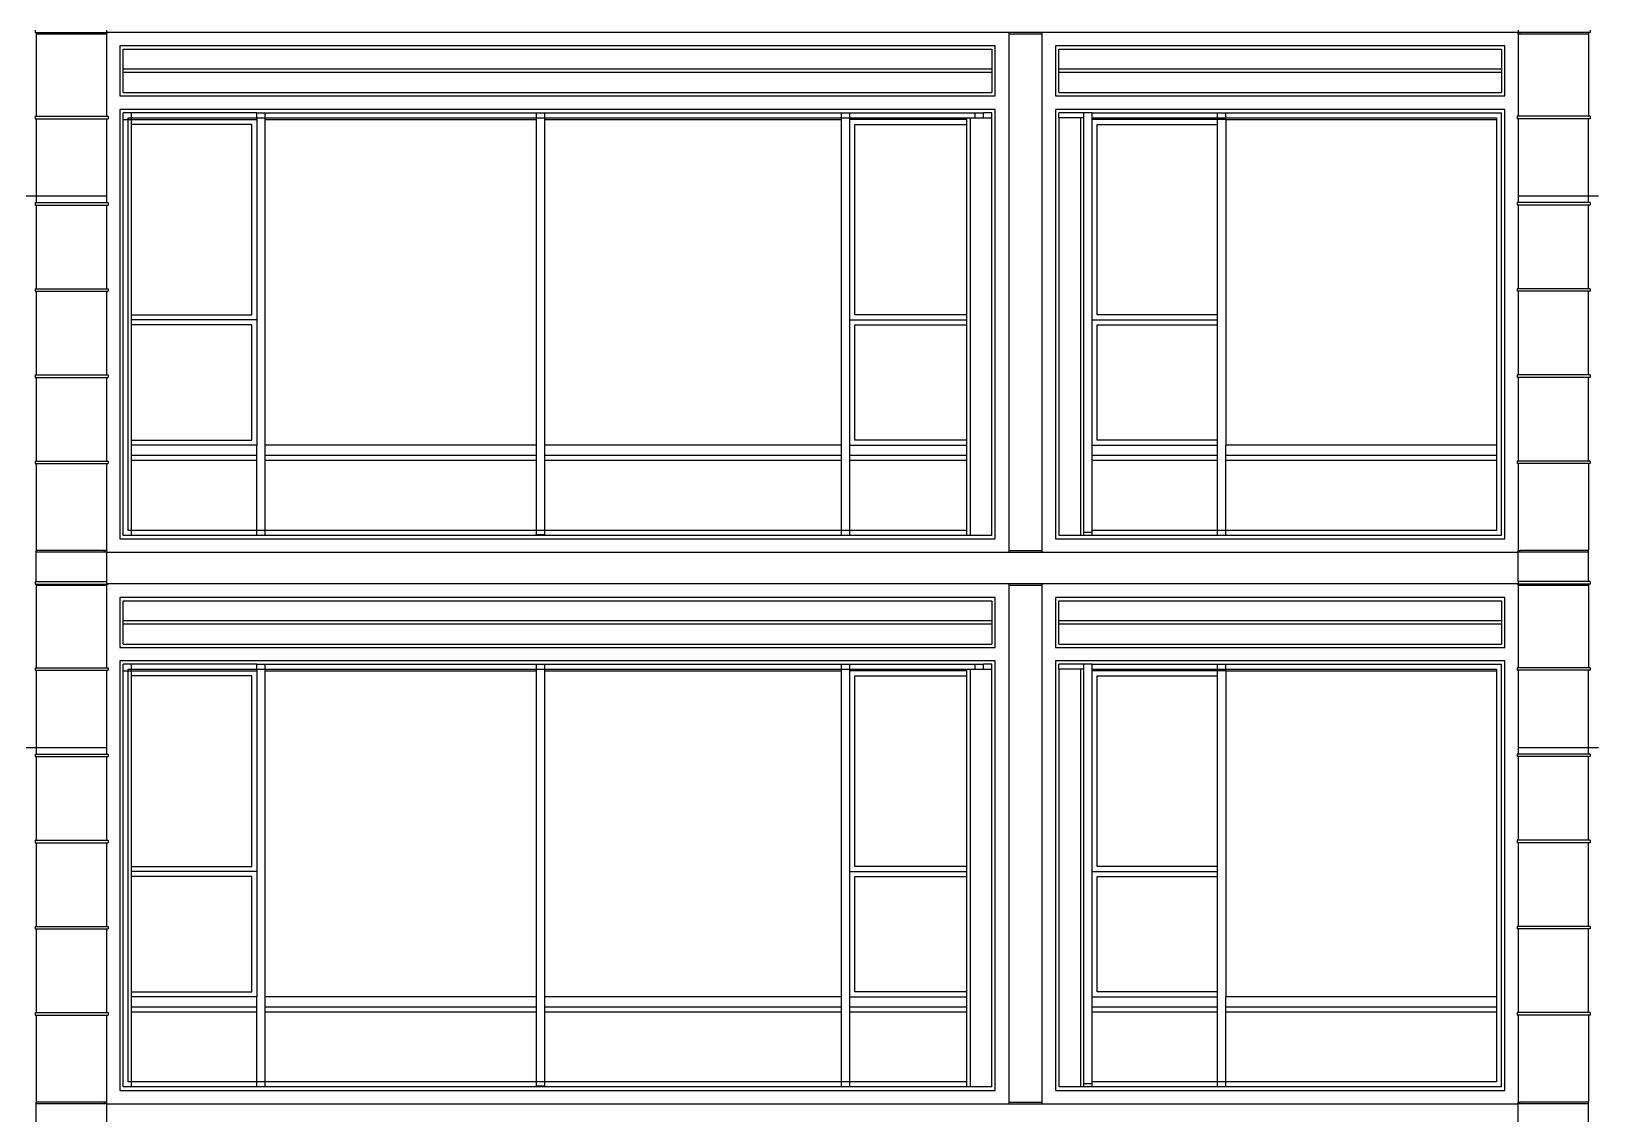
# Model space of a CAD drawing. Extents: x -311 to 61613, y 0 to 58400.
# Drawn here: x 34451 to 43813, y 23340 to 29817 of the extents above; entities that cross this region are included whole.
import ezdxf

# ---------------------------------------------------------------- set-up
doc = ezdxf.new("R2010")
doc.units = 0
doc.header["$LTSCALE"] = 1000
doc.header["$MEASUREMENT"] = 0
doc.layers.add('AD-AREA-OUTL', color=31, linetype='Continuous')

msp = doc.modelspace()

# ---------------------------------------------------------------- linework, layer by layer
at = {"layer": 'AD-AREA-OUTL', "color": 252}
for p, q in [((34474.2, 29824.3), (34474.2, 29809.2)), ((34474.2, 29809.2), (34479.8, 29809.2)), ((34479.8, 29809.2), (34889.7, 29809.2)), ((34479.8, 29809.2), (34479.8, 29800.1)), ((34479.8, 29800.1), (34479.8, 29308.4)), ((34889.7, 29800.1), (34479.8, 29800.1)), ((34889.7, 29809.2), (34889.7, 29800.1)), ((34889.7, 29809.2), (34900, 29809.2)), ((34900, 29800.1), (34889.7, 29800.1)), ((34900, 29824.3), (34900, 29810.1)), ((34909.8, 29810.1), (34900, 29810.1)), ((34900, 29809.2), (34909.8, 29809.2)), ((34900, 29809.2), (34900, 29800.1)), ((34900, 29800.1), (34900, 29308.4)), ((40299.9, 29810.1), (34909.8, 29810.1)), ((34909.8, 29810.1), (34909.8, 29809.2)), ((40299.9, 29810.1), (40299.9, 29800.1)), ((40500, 29810.1), (40299.9, 29810.1)), ((40299.9, 29800.1), (40299.9, 26710.1)), ((40500, 29800.1), (40299.9, 29800.1)), ((40500, 29800.1), (40500, 29810.1)), ((43342.3, 29810.1), (40500, 29810.1)), ((40500, 26710.1), (40500, 29800.1)), ((43349.7, 29810.1), (43342.3, 29810.1)), ((43342.3, 29810.1), (43342.3, 29809.2)), ((43349.7, 29809.2), (43342.3, 29809.2)), ((43349.7, 29824.3), (43349.7, 29810.1)), ((43359.9, 29809.2), (43349.7, 29809.2)), ((43349.7, 29800.1), (43349.7, 29809.2)), ((43359.9, 29800.1), (43349.7, 29800.1)), ((43349.7, 29800.1), (43349.7, 29308.4)), ((43769.9, 29809.2), (43359.9, 29809.2)), ((43359.9, 29809.2), (43359.9, 29800.1)), ((43769.9, 29800.1), (43359.9, 29800.1)), ((43779.8, 29809.2), (43769.9, 29809.2)), ((43769.9, 29809.2), (43769.9, 29800.1)), ((43769.9, 29800.1), (43769.9, 29308.4)), ((43779.8, 29824.3), (43779.8, 29809.2)), ((40219.9, 29730.1), (34979.7, 29730.1)), ((34979.7, 29730.1), (34979.7, 29430.1)), ((34999.8, 29590.1), (34999.8, 29710.1)), ((34999.8, 29710.1), (40199.8, 29710.1)), ((40199.8, 29710.1), (40199.8, 29590.1)), ((40219.9, 29430.1), (40219.9, 29730.1)), ((40579.7, 29730.1), (40579.7, 29430.1)), ((43270, 29730.1), (40579.7, 29730.1)), ((40599.8, 29590.1), (40599.8, 29710.1)), ((40599.8, 29710.1), (43249.9, 29710.1)), ((43249.9, 29710.1), (43249.9, 29590.1)), ((43270, 29430.1), (43270, 29730.1)), ((34999.8, 29570.1), (34999.8, 29590.1)), ((40199.8, 29590.1), (34999.8, 29590.1)), ((40199.8, 29590.1), (40199.8, 29570.1)), ((40599.8, 29570.1), (40599.8, 29590.1)), ((43249.9, 29590.1), (40599.8, 29590.1)), ((43249.9, 29590.1), (43249.9, 29570.1)), ((34999.8, 29450.1), (34999.8, 29570.1)), ((40199.8, 29570.1), (34999.8, 29570.1)), ((40199.8, 29570.1), (40199.8, 29450.1)), ((40599.8, 29450.1), (40599.8, 29570.1)), ((43249.9, 29570.1), (40599.8, 29570.1)), ((43249.9, 29570.1), (43249.9, 29450.1)), ((34979.7, 29430.1), (40219.9, 29430.1)), ((34999.8, 29450.1), (40199.8, 29450.1)), ((40579.7, 29430.1), (43270, 29430.1)), ((40599.8, 29450.1), (43249.9, 29450.1)), ((34474.2, 29308.4), (34479.8, 29308.4)), ((34474.2, 29308.4), (34474.2, 29293.4)), ((34479.8, 29308.4), (34900, 29308.4)), ((34900, 29308.4), (34909.8, 29308.4)), ((34909.8, 29308.4), (34909.8, 29293.4)), ((40219.9, 29350.1), (34979.7, 29350.1)), ((34979.7, 29350.1), (34979.7, 26780.1)), ((35049.9, 29330.1), (34999.8, 29330.1)), ((34999.8, 29290.1), (34999.8, 29330.1)), ((35799.9, 29330.1), (35049.9, 29330.1)), ((35049.9, 29300.1), (35049.9, 29330.1)), ((35799.9, 29330.1), (35850, 29330.1)), ((35799.9, 29300.1), (35799.9, 29330.1)), ((35850, 29330.1), (37474.5, 29330.1)), ((35850, 29300.1), (35850, 29330.1)), ((37474.5, 29330.1), (37524.6, 29330.1)), ((37474.5, 29300.1), (37474.5, 29330.1)), ((37524.6, 29330.1), (39299.8, 29330.1)), ((37524.6, 29300.1), (37524.6, 29330.1)), ((39299.8, 29330.1), (39349.9, 29330.1)), ((39299.8, 29300.1), (39299.8, 29330.1)), ((39349.9, 29330.1), (40099.9, 29330.1)), ((39349.9, 29300.1), (39349.9, 29330.1)), ((40099.9, 29330.1), (40149.7, 29330.1)), ((40099.9, 29300.1), (40099.9, 29330.1)), ((40199.8, 29330.1), (40149.7, 29330.1)), ((40149.7, 29300.1), (40149.7, 29330.1)), ((40199.8, 29300.1), (40199.8, 29330.1)), ((40219.9, 26780.1), (40219.9, 29350.1)), ((43270, 29350.1), (40579.7, 29350.1)), ((40579.7, 29350.1), (40579.7, 26780.1)), ((40749.7, 29330.1), (40599.8, 29330.1)), ((40599.8, 29300.1), (40599.8, 29330.1)), ((40799.8, 29330.1), (40749.7, 29330.1)), ((40749.7, 29300.1), (40749.7, 29330.1)), ((40799.8, 29300.1), (40799.8, 29330.1)), ((40799.8, 29330.1), (41549.8, 29330.1)), ((41549.8, 29300.1), (41549.8, 29330.1)), ((41549.8, 29330.1), (41599.9, 29330.1)), ((41599.9, 29330.1), (43249.9, 29330.1)), ((41599.9, 29300.1), (41599.9, 29330.1)), ((43249.9, 26800.1), (43249.9, 29330.1)), ((43270, 26780.1), (43270, 29350.1)), ((43349.7, 29308.4), (43342.3, 29308.4)), ((43342.3, 29308.4), (43342.3, 29293.4)), ((43769.9, 29308.4), (43349.7, 29308.4)), ((43779.8, 29308.4), (43769.9, 29308.4)), ((43779.8, 29308.4), (43779.8, 29293.4)), ((34474.2, 29293.4), (34479.8, 29293.4)), ((34479.8, 29293.4), (34900, 29293.4)), ((34479.8, 29293.4), (34479.8, 28830.1)), ((34900, 29293.4), (34909.8, 29293.4)), ((34900, 29293.4), (34900, 28830.1)), ((34999.8, 29290.1), (35029.8, 29290.1)), ((34999.8, 26800.1), (34999.8, 29290.1)), ((35029.8, 29290.1), (35029.8, 29300.1)), ((35029.8, 29300.1), (35049.9, 29300.1)), ((35029.8, 29290.1), (35049.9, 29290.1)), ((35029.8, 26830.1), (35029.8, 29290.1)), ((35049.9, 29290.1), (35049.9, 29300.1)), ((35049.9, 29300.1), (35799.9, 29300.1)), ((35049.9, 29260.1), (35049.9, 29290.1)), ((35049.9, 29290.1), (35799.9, 29290.1)), ((35049.9, 28120.1), (35049.9, 29260.1)), ((35769.9, 29260.1), (35049.9, 29260.1)), ((35769.9, 28120.1), (35769.9, 29260.1)), ((35799.9, 29300.1), (35850, 29300.1)), ((35799.9, 29290.1), (35799.9, 29300.1)), ((35799.9, 29290.1), (35799.9, 28090.1)), ((35850, 29300.1), (37474.5, 29300.1)), ((35850, 29290.1), (35850, 29300.1)), ((35850, 27340.1), (35850, 29290.1)), ((35850, 29290.1), (37474.5, 29290.1)), ((37474.5, 29300.1), (37524.6, 29300.1)), ((37474.5, 29290.1), (37474.5, 29300.1)), ((37474.5, 27340.1), (37474.5, 29290.1)), ((37524.6, 29300.1), (39299.8, 29300.1)), ((37524.6, 29290.1), (37524.6, 29300.1)), ((37524.6, 27340.1), (37524.6, 29290.1)), ((37524.6, 29290.1), (39299.8, 29290.1)), ((39299.8, 29300.1), (39349.9, 29300.1)), ((39299.8, 29290.1), (39299.8, 29300.1)), ((39299.8, 27340.1), (39299.8, 29290.1)), ((39349.9, 29300.1), (40049.8, 29300.1)), ((39349.9, 29290.1), (39349.9, 29300.1)), ((39349.9, 28090.1), (39349.9, 29290.1)), ((40049.8, 29290.1), (39349.9, 29290.1)), ((39379.9, 29260.1), (40049.8, 29260.1)), ((39379.9, 28120.1), (39379.9, 29260.1)), ((40049.8, 29290.1), (40049.8, 29300.1)), ((40049.8, 29300.1), (40069.9, 29300.1)), ((40049.8, 29260.1), (40049.8, 29290.1)), ((40049.8, 28120.1), (40049.8, 29260.1)), ((40069.9, 29300.1), (40099.9, 29300.1)), ((40069.9, 29300.1), (40069.9, 26800.1)), ((40099.9, 29300.1), (40149.7, 29300.1)), ((40149.7, 29300.1), (40199.8, 29300.1)), ((40199.8, 26800.1), (40199.8, 29300.1)), ((40599.8, 29300.1), (40599.8, 26800.1)), ((40730, 29300.1), (40599.8, 29300.1)), ((40730, 29300.1), (40730, 26800.1)), ((40749.7, 29300.1), (40730, 29300.1)), ((40749.7, 26820.1), (40749.7, 29300.1)), ((40799.8, 29290.1), (40799.8, 29300.1)), ((40799.8, 29300.1), (41549.8, 29300.1)), ((40799.8, 28090.1), (40799.8, 29290.1)), ((41549.8, 29290.1), (40799.8, 29290.1)), ((40829.8, 29260.1), (41549.8, 29260.1)), ((40829.8, 28120.1), (40829.8, 29260.1)), ((41549.8, 29290.1), (41549.8, 29300.1)), ((41549.8, 29300.1), (41599.9, 29300.1)), ((41549.8, 29260.1), (41549.8, 29290.1)), ((41599.9, 29290.1), (41549.8, 29290.1)), ((41549.8, 28120.1), (41549.8, 29260.1)), ((41599.9, 29300.1), (43219.9, 29300.1)), ((41599.9, 29290.1), (41599.9, 29300.1)), ((41599.9, 29290.1), (41599.9, 27340.1)), ((41599.9, 29290.1), (43219.9, 29290.1)), ((43219.9, 29300.1), (43219.9, 29290.1)), ((43219.9, 29290.1), (43219.9, 27340.1)), ((43349.7, 29293.4), (43342.3, 29293.4)), ((43769.9, 29293.4), (43349.7, 29293.4)), ((43349.7, 29293.4), (43349.7, 28830.1)), ((43779.8, 29293.4), (43769.9, 29293.4)), ((43769.9, 28830.1), (43769.9, 29293.4)), ((34479.8, 28830.1), (34419.8, 28830.1)), ((34474.2, 28792.6), (34479.8, 28792.6)), ((34474.2, 28792.6), (34474.2, 28777.6)), ((34474.2, 28777.6), (34479.8, 28777.6)), ((34479.8, 28830.1), (34479.8, 28792.6)), ((34900, 28830.1), (34479.8, 28830.1)), ((34479.8, 28792.6), (34900, 28792.6)), ((34479.8, 28777.6), (34900, 28777.6)), ((34479.8, 28777.6), (34479.8, 28276.8)), ((34900, 28830.1), (34900, 28792.6)), ((34900, 28792.6), (34909.8, 28792.6)), ((34900, 28777.6), (34909.8, 28777.6)), ((34900, 28777.6), (34900, 28276.8)), ((34909.8, 28792.6), (34909.8, 28777.6)), ((43349.7, 28792.6), (43342.3, 28792.6)), ((43342.3, 28792.6), (43342.3, 28777.6)), ((43349.7, 28777.6), (43342.3, 28777.6)), ((43349.7, 28830.1), (43349.7, 28792.6)), ((43769.9, 28830.1), (43349.7, 28830.1)), ((43769.9, 28792.6), (43349.7, 28792.6)), ((43769.9, 28777.6), (43349.7, 28777.6)), ((43349.7, 28777.6), (43349.7, 28276.8)), ((43769.9, 28792.6), (43769.9, 28830.1)), ((43829.8, 28830.1), (43769.9, 28830.1)), ((43779.8, 28792.6), (43769.9, 28792.6)), ((43779.8, 28777.6), (43769.9, 28777.6)), ((43769.9, 28276.8), (43769.9, 28777.6)), ((43779.8, 28792.6), (43779.8, 28777.6)), ((34474.2, 28276.8), (34479.8, 28276.8)), ((34474.2, 28276.8), (34474.2, 28261.7)), ((34479.8, 28276.8), (34900, 28276.8)), ((34900, 28276.8), (34909.8, 28276.8)), ((34909.8, 28276.8), (34909.8, 28261.7)), ((43349.7, 28276.8), (43342.3, 28276.8)), ((43342.3, 28276.8), (43342.3, 28261.7)), ((43769.9, 28276.8), (43349.7, 28276.8)), ((43779.8, 28276.8), (43769.9, 28276.8)), ((43779.8, 28276.8), (43779.8, 28261.7)), ((34474.2, 28261.7), (34479.8, 28261.7)), ((34479.8, 28261.7), (34900, 28261.7)), ((34479.8, 28261.7), (34479.8, 27760.9)), ((34900, 28261.7), (34909.8, 28261.7)), ((34900, 28261.7), (34900, 27760.9)), ((43349.7, 28261.7), (43342.3, 28261.7)), ((43769.9, 28261.7), (43349.7, 28261.7)), ((43349.7, 28261.7), (43349.7, 27760.9)), ((43779.8, 28261.7), (43769.9, 28261.7)), ((43769.9, 27760.9), (43769.9, 28261.7)), ((35049.9, 28090.1), (35049.9, 28120.1)), ((35049.9, 28120.1), (35769.9, 28120.1)), ((35049.9, 28060.1), (35049.9, 28090.1)), ((35799.9, 28090.1), (35049.9, 28090.1)), ((35799.9, 28090.1), (35799.9, 27340.1)), ((39349.9, 27340.1), (39349.9, 28090.1)), ((39349.9, 28090.1), (40049.8, 28090.1)), ((40049.8, 28120.1), (39379.9, 28120.1)), ((40049.8, 28090.1), (40049.8, 28120.1)), ((40049.8, 28060.1), (40049.8, 28090.1)), ((40799.8, 27340.1), (40799.8, 28090.1)), ((40799.8, 28090.1), (41549.8, 28090.1)), ((41549.8, 28120.1), (40829.8, 28120.1)), ((41549.8, 28090.1), (41549.8, 28120.1)), ((41549.8, 28060.1), (41549.8, 28090.1)), ((35049.9, 27370.1), (35049.9, 28060.1)), ((35769.9, 28060.1), (35049.9, 28060.1)), ((35769.9, 27370.1), (35769.9, 28060.1)), ((39379.9, 28060.1), (40049.8, 28060.1)), ((39379.9, 27370.1), (39379.9, 28060.1)), ((40049.8, 27370.1), (40049.8, 28060.1)), ((40829.8, 28060.1), (41549.8, 28060.1)), ((40829.8, 27370.1), (40829.8, 28060.1)), ((41549.8, 27370.1), (41549.8, 28060.1)), ((34474.2, 27760.9), (34479.8, 27760.9)), ((34474.2, 27760.9), (34474.2, 27745.9)), ((34474.2, 27745.9), (34479.8, 27745.9)), ((34479.8, 27760.9), (34900, 27760.9)), ((34479.8, 27745.9), (34900, 27745.9)), ((34479.8, 27745.9), (34479.8, 27245.1)), ((34900, 27760.9), (34909.8, 27760.9)), ((34900, 27745.9), (34909.8, 27745.9)), ((34900, 27745.9), (34900, 27245.1)), ((34909.8, 27760.9), (34909.8, 27745.9)), ((43349.7, 27760.9), (43342.3, 27760.9)), ((43342.3, 27760.9), (43342.3, 27745.9)), ((43349.7, 27745.9), (43342.3, 27745.9)), ((43769.9, 27760.9), (43349.7, 27760.9)), ((43769.9, 27745.9), (43349.7, 27745.9)), ((43349.7, 27745.9), (43349.7, 27245.1)), ((43779.8, 27760.9), (43769.9, 27760.9)), ((43779.8, 27745.9), (43769.9, 27745.9)), ((43769.9, 27245.1), (43769.9, 27745.9)), ((43779.8, 27760.9), (43779.8, 27745.9)), ((35049.9, 27340.1), (35049.9, 27370.1)), ((35049.9, 27370.1), (35769.9, 27370.1)), ((35049.9, 27280.1), (35049.9, 27340.1)), ((35799.9, 27340.1), (35049.9, 27340.1)), ((35799.9, 27280.1), (35799.9, 27340.1)), ((35850, 27280.1), (35850, 27340.1)), ((37474.5, 27340.1), (35850, 27340.1)), ((37474.5, 27280.1), (37474.5, 27340.1)), ((37524.6, 27280.1), (37524.6, 27340.1)), ((39299.8, 27340.1), (37524.6, 27340.1)), ((39299.8, 27280.1), (39299.8, 27340.1)), ((39349.9, 27280.1), (39349.9, 27340.1)), ((39349.9, 27340.1), (40049.8, 27340.1)), ((40049.8, 27370.1), (39379.9, 27370.1)), ((40049.8, 27340.1), (40049.8, 27370.1)), ((40049.8, 27280.1), (40049.8, 27340.1)), ((40799.8, 27280.1), (40799.8, 27340.1)), ((40799.8, 27340.1), (41549.8, 27340.1)), ((41549.8, 27370.1), (40829.8, 27370.1)), ((41549.8, 27340.1), (41549.8, 27370.1)), ((41549.8, 27280.1), (41549.8, 27340.1)), ((41599.9, 27280.1), (41599.9, 27340.1)), ((43219.9, 27340.1), (41599.9, 27340.1)), ((43219.9, 27340.1), (43219.9, 27280.1)), ((34474.2, 27245.1), (34479.8, 27245.1)), ((34474.2, 27245.1), (34474.2, 27230.1)), ((34479.8, 27245.1), (34900, 27245.1)), ((34900, 27245.1), (34909.8, 27245.1)), ((34909.8, 27245.1), (34909.8, 27230.1)), ((35049.9, 27250.1), (35049.9, 27280.1)), ((35049.9, 27280.1), (35799.9, 27280.1)), ((35049.9, 26830.1), (35049.9, 27250.1)), ((35049.9, 27250.1), (35799.9, 27250.1)), ((35799.9, 27250.1), (35799.9, 27280.1)), ((35799.9, 26830.1), (35799.9, 27250.1)), ((35850, 27250.1), (35850, 27280.1)), ((35850, 27280.1), (37474.5, 27280.1)), ((35850, 26830.1), (35850, 27250.1)), ((35850, 27250.1), (37474.5, 27250.1)), ((37474.5, 27250.1), (37474.5, 27280.1)), ((37474.5, 26830.1), (37474.5, 27250.1)), ((37524.6, 27250.1), (37524.6, 27280.1)), ((37524.6, 27280.1), (39299.8, 27280.1)), ((37524.6, 26830.1), (37524.6, 27250.1)), ((37524.6, 27250.1), (39299.8, 27250.1)), ((39299.8, 27250.1), (39299.8, 27280.1)), ((39299.8, 26830.1), (39299.8, 27250.1)), ((39349.9, 27250.1), (39349.9, 27280.1)), ((39349.9, 27280.1), (40049.8, 27280.1)), ((39349.9, 26830.1), (39349.9, 27250.1)), ((39349.9, 27250.1), (40049.8, 27250.1)), ((40049.8, 27250.1), (40049.8, 27280.1)), ((40049.8, 26830.1), (40049.8, 27250.1)), ((40799.8, 27250.1), (40799.8, 27280.1)), ((40799.8, 27280.1), (41549.8, 27280.1)), ((40799.8, 26830.1), (40799.8, 27250.1)), ((40799.8, 27250.1), (41549.8, 27250.1)), ((41549.8, 27250.1), (41549.8, 27280.1)), ((41549.8, 26830.1), (41549.8, 27250.1)), ((41599.9, 27250.1), (41599.9, 27280.1)), ((41599.9, 27280.1), (43219.9, 27280.1)), ((41599.9, 26830.1), (41599.9, 27250.1)), ((41599.9, 27250.1), (43219.9, 27250.1)), ((43219.9, 27280.1), (43219.9, 27250.1)), ((43219.9, 27250.1), (43219.9, 26830.1)), ((43349.7, 27245.1), (43342.3, 27245.1)), ((43342.3, 27245.1), (43342.3, 27230.1)), ((43769.9, 27245.1), (43349.7, 27245.1)), ((43779.8, 27245.1), (43769.9, 27245.1)), ((43779.8, 27245.1), (43779.8, 27230.1)), ((34474.2, 27230.1), (34479.8, 27230.1)), ((34479.8, 27230.1), (34900, 27230.1)), ((34479.8, 27230.1), (34479.8, 26710.1)), ((34900, 27230.1), (34909.8, 27230.1)), ((34900, 27230.1), (34900, 26710.1)), ((43349.7, 27230.1), (43342.3, 27230.1)), ((43769.9, 27230.1), (43349.7, 27230.1)), ((43349.7, 27230.1), (43349.7, 26710.1)), ((43779.8, 27230.1), (43769.9, 27230.1)), ((43769.9, 27230.1), (43769.9, 26710.1)), ((34979.7, 26780.1), (40219.9, 26780.1)), ((35049.9, 26800.1), (34999.8, 26800.1)), ((35049.9, 26830.1), (35029.8, 26830.1)), ((35049.9, 26800.1), (35049.9, 26830.1)), ((35799.9, 26830.1), (35049.9, 26830.1)), ((35799.9, 26800.1), (35049.9, 26800.1)), ((35799.9, 26800.1), (35799.9, 26830.1)), ((35850, 26830.1), (35799.9, 26830.1)), ((35850, 26800.1), (35799.9, 26800.1)), ((35850, 26800.1), (35850, 26830.1)), ((37474.5, 26830.1), (35850, 26830.1)), ((39299.8, 26800.1), (35850, 26800.1)), ((37524.6, 26830.1), (37474.5, 26830.1)), ((37474.5, 26806.2), (37474.5, 26830.1)), ((37474.5, 26806.2), (37524.6, 26806.2)), ((37524.6, 26806.2), (37524.6, 26830.1)), ((39299.8, 26830.1), (37524.6, 26830.1)), ((39349.9, 26830.1), (39299.8, 26830.1)), ((39299.8, 26800.1), (39299.8, 26830.1)), ((39349.9, 26800.1), (39299.8, 26800.1)), ((39349.9, 26800.1), (39349.9, 26830.1)), ((40049.8, 26830.1), (39349.9, 26830.1)), ((40049.8, 26800.1), (39349.9, 26800.1)), ((40049.8, 26800.1), (40049.8, 26830.1)), ((40069.9, 26800.1), (40049.8, 26800.1)), ((40199.8, 26800.1), (40069.9, 26800.1)), ((40579.7, 26780.1), (43270, 26780.1)), ((40730, 26800.1), (40599.8, 26800.1)), ((40749.7, 26800.1), (40730, 26800.1)), ((40749.7, 26820.1), (40799.8, 26820.1)), ((40749.7, 26800.1), (40749.7, 26820.1)), ((40799.8, 26800.1), (40749.7, 26800.1)), ((40799.8, 26820.1), (40799.8, 26830.1)), ((41549.8, 26830.1), (40799.8, 26830.1)), ((40799.8, 26800.1), (40799.8, 26820.1)), ((41549.8, 26800.1), (40799.8, 26800.1)), ((41549.8, 26800.1), (41549.8, 26830.1)), ((41599.9, 26830.1), (41549.8, 26830.1)), ((41599.9, 26800.1), (41549.8, 26800.1)), ((41599.9, 26800.1), (41599.9, 26830.1)), ((43219.9, 26830.1), (41599.9, 26830.1)), ((43249.9, 26800.1), (41599.9, 26800.1)), ((34889.7, 26710.1), (34479.8, 26710.1)), ((34479.8, 26700.1), (34479.8, 26710.1)), ((34889.7, 26700.1), (34479.8, 26700.1)), ((34479.8, 26524.2), (34479.8, 26700.1)), ((34900, 26710.1), (34889.7, 26710.1)), ((34889.7, 26700.1), (34889.7, 26710.1)), ((34900, 26700.1), (34889.7, 26700.1)), ((34900, 26710.1), (34900, 26700.1)), ((34900, 26700.1), (34900, 26524.2)), ((34900, 26700.1), (40299.9, 26700.1)), ((40299.9, 26710.1), (40299.9, 26700.1)), ((40299.9, 26710.1), (40500, 26710.1)), ((40299.9, 26700.1), (40500, 26700.1)), ((40500, 26700.1), (40500, 26710.1)), ((40500, 26700.1), (43349.7, 26700.1)), ((43349.7, 26700.1), (43349.7, 26710.1)), ((43349.7, 26710.1), (43359.9, 26710.1)), ((43359.9, 26700.1), (43349.7, 26700.1)), ((43349.7, 26524.2), (43349.7, 26700.1)), ((43769.9, 26710.1), (43359.9, 26710.1)), ((43359.9, 26700.1), (43359.9, 26710.1)), ((43769.9, 26700.1), (43359.9, 26700.1)), ((43769.9, 26700.1), (43769.9, 26710.1)), ((43769.9, 26524.2), (43769.9, 26700.1)), ((34474.2, 26524.2), (34479.8, 26524.2)), ((34474.2, 26524.2), (34474.2, 26509.2)), ((34474.2, 26509.2), (34479.8, 26509.2)), ((34479.8, 26524.2), (34900, 26524.2)), ((34479.8, 26509.2), (34889.7, 26509.2)), ((34479.8, 26509.2), (34479.8, 26500.1)), ((34479.8, 26500.1), (34479.8, 26008.4)), ((34889.7, 26500.1), (34479.8, 26500.1)), ((34889.7, 26509.2), (34889.7, 26500.1)), ((34889.7, 26509.2), (34900, 26509.2)), ((34900, 26500.1), (34889.7, 26500.1)), ((34900, 26524.2), (34900, 26510.1)), ((34909.8, 26510.1), (34900, 26510.1)), ((34900, 26509.2), (34909.8, 26509.2)), ((34900, 26509.2), (34900, 26500.1)), ((34900, 26500.1), (34900, 26008.4)), ((40299.9, 26510.1), (34909.8, 26510.1)), ((34909.8, 26510.1), (34909.8, 26509.2)), ((40299.9, 26510.1), (40299.9, 26500.1)), ((40500, 26510.1), (40299.9, 26510.1)), ((40299.9, 26500.1), (40299.9, 23410.1)), ((40500, 26500.1), (40299.9, 26500.1)), ((40500, 26500.1), (40500, 26510.1)), ((43342.3, 26510.1), (40500, 26510.1)), ((40500, 23410.1), (40500, 26500.1)), ((43349.7, 26510.1), (43342.3, 26510.1)), ((43342.3, 26510.1), (43342.3, 26509.2)), ((43349.7, 26509.2), (43342.3, 26509.2)), ((43349.7, 26524.2), (43349.7, 26510.1)), ((43769.9, 26524.2), (43349.7, 26524.2)), ((43359.9, 26509.2), (43349.7, 26509.2)), ((43349.7, 26500.1), (43349.7, 26509.2)), ((43359.9, 26500.1), (43349.7, 26500.1)), ((43349.7, 26500.1), (43349.7, 26008.4)), ((43769.9, 26509.2), (43359.9, 26509.2)), ((43359.9, 26509.2), (43359.9, 26500.1)), ((43769.9, 26500.1), (43359.9, 26500.1)), ((43779.8, 26524.2), (43769.9, 26524.2)), ((43779.8, 26509.2), (43769.9, 26509.2)), ((43769.9, 26509.2), (43769.9, 26500.1)), ((43769.9, 26500.1), (43769.9, 26008.4)), ((43779.8, 26524.2), (43779.8, 26509.2)), ((40219.9, 26430.1), (34979.7, 26430.1)), ((34979.7, 26430.1), (34979.7, 26130.1)), ((34999.8, 26290.1), (34999.8, 26410.1)), ((34999.8, 26410.1), (40199.8, 26410.1)), ((40199.8, 26410.1), (40199.8, 26290.1)), ((40219.9, 26130.1), (40219.9, 26430.1)), ((40579.7, 26430.1), (40579.7, 26130.1)), ((43270, 26430.1), (40579.7, 26430.1)), ((40599.8, 26290.1), (40599.8, 26410.1)), ((40599.8, 26410.1), (43249.9, 26410.1)), ((43249.9, 26410.1), (43249.9, 26290.1)), ((43270, 26130.1), (43270, 26430.1)), ((34999.8, 26270.1), (34999.8, 26290.1)), ((40199.8, 26290.1), (34999.8, 26290.1)), ((34999.8, 26150.1), (34999.8, 26270.1)), ((40199.8, 26270.1), (34999.8, 26270.1)), ((40199.8, 26290.1), (40199.8, 26270.1)), ((40199.8, 26270.1), (40199.8, 26150.1)), ((40599.8, 26270.1), (40599.8, 26290.1)), ((43249.9, 26290.1), (40599.8, 26290.1)), ((40599.8, 26150.1), (40599.8, 26270.1)), ((43249.9, 26270.1), (40599.8, 26270.1)), ((43249.9, 26290.1), (43249.9, 26270.1)), ((43249.9, 26270.1), (43249.9, 26150.1)), ((34979.7, 26130.1), (40219.9, 26130.1)), ((34999.8, 26150.1), (40199.8, 26150.1)), ((40579.7, 26130.1), (43270, 26130.1)), ((40599.8, 26150.1), (43249.9, 26150.1)), ((40219.9, 26050.1), (34979.7, 26050.1)), ((34979.7, 26050.1), (34979.7, 23480.1)), ((35049.9, 26030), (34999.8, 26030)), ((34999.8, 25990.1), (34999.8, 26030)), ((35799.9, 26030), (35049.9, 26030)), ((35049.9, 26000.1), (35049.9, 26030)), ((35799.9, 26030), (35850, 26030)), ((35799.9, 26000.1), (35799.9, 26030)), ((35850, 26000.1), (35850, 26030)), ((35850, 26030), (37474.5, 26030)), ((37474.5, 26030), (37524.6, 26030)), ((37474.5, 26000.1), (37474.5, 26030)), ((37524.6, 26030), (39299.8, 26030)), ((37524.6, 26000.1), (37524.6, 26030)), ((39299.8, 26030), (39349.9, 26030)), ((39299.8, 26000.1), (39299.8, 26030)), ((39349.9, 26030), (40099.9, 26030)), ((39349.9, 26000.1), (39349.9, 26030)), ((40099.9, 26030), (40149.7, 26030)), ((40099.9, 26000.1), (40099.9, 26030)), ((40199.8, 26030), (40149.7, 26030)), ((40149.7, 26000.1), (40149.7, 26030)), ((40199.8, 26000.1), (40199.8, 26030)), ((40219.9, 23480.1), (40219.9, 26050.1)), ((43270, 26050.1), (40579.7, 26050.1)), ((40579.7, 26050.1), (40579.7, 23480.1)), ((40749.7, 26030), (40599.8, 26030)), ((40599.8, 26000.1), (40599.8, 26030)), ((40799.8, 26030), (40749.7, 26030)), ((40749.7, 26000.1), (40749.7, 26030)), ((40799.8, 26000.1), (40799.8, 26030)), ((40799.8, 26030), (41549.8, 26030)), ((41549.8, 26000.1), (41549.8, 26030)), ((41549.8, 26030), (41599.9, 26030)), ((41599.9, 26030), (43249.9, 26030)), ((41599.9, 26000.1), (41599.9, 26030)), ((43249.9, 23500.1), (43249.9, 26030)), ((43270, 23480.1), (43270, 26050.1)), ((34474.2, 26008.4), (34479.8, 26008.4)), ((34474.2, 26008.4), (34474.2, 25993.4)), ((34474.2, 25993.4), (34479.8, 25993.4)), ((34479.8, 26008.4), (34900, 26008.4)), ((34479.8, 25993.4), (34900, 25993.4)), ((34479.8, 25993.4), (34479.8, 25530.1)), ((34900, 26008.4), (34909.8, 26008.4)), ((34900, 25993.4), (34909.8, 25993.4)), ((34900, 25993.4), (34900, 25530.1)), ((34909.8, 26008.4), (34909.8, 25993.4)), ((34999.8, 25990.1), (35029.8, 25990.1)), ((34999.8, 23500.1), (34999.8, 25990.1)), ((35029.8, 25990.1), (35029.8, 26000.1)), ((35029.8, 26000.1), (35049.9, 26000.1)), ((35029.8, 25990.1), (35049.9, 25990.1)), ((35029.8, 23530), (35029.8, 25990.1)), ((35049.9, 25990.1), (35049.9, 26000.1)), ((35049.9, 26000.1), (35799.9, 26000.1)), ((35049.9, 25960.1), (35049.9, 25990.1)), ((35049.9, 25990.1), (35799.9, 25990.1)), ((35049.9, 24820.1), (35049.9, 25960.1)), ((35769.9, 25960.1), (35049.9, 25960.1)), ((35769.9, 24820.1), (35769.9, 25960.1)), ((35799.9, 26000.1), (35850, 26000.1)), ((35799.9, 25990.1), (35799.9, 26000.1)), ((35799.9, 25990.1), (35799.9, 24790.1)), ((35850, 25990.1), (35850, 26000.1)), ((35850, 26000.1), (37474.5, 26000.1)), ((35850, 24040.1), (35850, 25990.1)), ((35850, 25990.1), (37474.5, 25990.1)), ((37474.5, 26000.1), (37524.6, 26000.1)), ((37474.5, 25990.1), (37474.5, 26000.1)), ((37474.5, 24040.1), (37474.5, 25990.1)), ((37524.6, 26000.1), (39299.8, 26000.1)), ((37524.6, 25990.1), (37524.6, 26000.1)), ((37524.6, 24040.1), (37524.6, 25990.1)), ((37524.6, 25990.1), (39299.8, 25990.1)), ((39299.8, 26000.1), (39349.9, 26000.1)), ((39299.8, 25990.1), (39299.8, 26000.1)), ((39299.8, 24040.1), (39299.8, 25990.1)), ((39349.9, 26000.1), (40049.8, 26000.1)), ((39349.9, 25990.1), (39349.9, 26000.1)), ((39349.9, 24790.1), (39349.9, 25990.1)), ((40049.8, 25990.1), (39349.9, 25990.1)), ((39379.9, 25960.1), (40049.8, 25960.1)), ((39379.9, 24820.1), (39379.9, 25960.1)), ((40049.8, 25990.1), (40049.8, 26000.1)), ((40049.8, 26000.1), (40069.9, 26000.1)), ((40049.8, 25960.1), (40049.8, 25990.1)), ((40049.8, 24820.1), (40049.8, 25960.1)), ((40069.9, 26000.1), (40099.9, 26000.1)), ((40069.9, 26000.1), (40069.9, 23500.1)), ((40099.9, 26000.1), (40149.7, 26000.1)), ((40149.7, 26000.1), (40199.8, 26000.1)), ((40199.8, 23500.1), (40199.8, 26000.1)), ((40599.8, 26000.1), (40599.8, 23500.1)), ((40730, 26000.1), (40599.8, 26000.1)), ((40730, 26000.1), (40730, 23500.1)), ((40749.7, 26000.1), (40730, 26000.1)), ((40749.7, 23520.1), (40749.7, 26000.1)), ((40799.8, 25990.1), (40799.8, 26000.1)), ((40799.8, 26000.1), (41549.8, 26000.1)), ((40799.8, 24790.1), (40799.8, 25990.1)), ((41549.8, 25990.1), (40799.8, 25990.1)), ((40829.8, 25960.1), (41549.8, 25960.1)), ((40829.8, 24820.1), (40829.8, 25960.1)), ((41549.8, 25990.1), (41549.8, 26000.1)), ((41549.8, 26000.1), (41599.9, 26000.1)), ((41549.8, 25960.1), (41549.8, 25990.1)), ((41599.9, 25990.1), (41549.8, 25990.1)), ((41549.8, 24820.1), (41549.8, 25960.1)), ((41599.9, 26000.1), (43219.9, 26000.1)), ((41599.9, 25990.1), (41599.9, 26000.1)), ((41599.9, 25990.1), (41599.9, 24040.1)), ((41599.9, 25990.1), (43219.9, 25990.1)), ((43219.9, 26000.1), (43219.9, 25990.1)), ((43219.9, 25990.1), (43219.9, 24040.1)), ((43349.7, 26008.4), (43342.3, 26008.4)), ((43342.3, 26008.4), (43342.3, 25993.4)), ((43349.7, 25993.4), (43342.3, 25993.4)), ((43769.9, 26008.4), (43349.7, 26008.4)), ((43769.9, 25993.4), (43349.7, 25993.4)), ((43349.7, 25993.4), (43349.7, 25530.1)), ((43779.8, 26008.4), (43769.9, 26008.4)), ((43779.8, 25993.4), (43769.9, 25993.4)), ((43769.9, 25530.1), (43769.9, 25993.4)), ((43779.8, 26008.4), (43779.8, 25993.4)), ((34479.8, 25530.1), (34419.8, 25530.1)), ((34474.2, 25492.6), (34479.8, 25492.6)), ((34474.2, 25492.6), (34474.2, 25477.6)), ((34474.2, 25477.6), (34479.8, 25477.6)), ((34479.8, 25530.1), (34479.8, 25492.6)), ((34900, 25530.1), (34479.8, 25530.1)), ((34479.8, 25492.6), (34900, 25492.6)), ((34479.8, 25477.6), (34900, 25477.6)), ((34479.8, 25477.6), (34479.8, 24976.7)), ((34900, 25530.1), (34900, 25492.6)), ((34900, 25492.6), (34909.8, 25492.6)), ((34900, 25477.6), (34909.8, 25477.6)), ((34900, 25477.6), (34900, 24976.7)), ((34909.8, 25492.6), (34909.8, 25477.6)), ((43349.7, 25492.6), (43342.3, 25492.6)), ((43342.3, 25492.6), (43342.3, 25477.6)), ((43349.7, 25477.6), (43342.3, 25477.6)), ((43349.7, 25530.1), (43349.7, 25492.6)), ((43769.9, 25530.1), (43349.7, 25530.1)), ((43769.9, 25492.6), (43349.7, 25492.6)), ((43769.9, 25477.6), (43349.7, 25477.6)), ((43349.7, 25477.6), (43349.7, 24976.7)), ((43769.9, 25492.6), (43769.9, 25530.1)), ((43829.8, 25530.1), (43769.9, 25530.1)), ((43779.8, 25492.6), (43769.9, 25492.6)), ((43779.8, 25477.6), (43769.9, 25477.6)), ((43769.9, 24976.7), (43769.9, 25477.6)), ((43779.8, 25492.6), (43779.8, 25477.6)), ((34474.2, 24976.7), (34479.8, 24976.7)), ((34474.2, 24976.7), (34474.2, 24961.7)), ((34474.2, 24961.7), (34479.8, 24961.7)), ((34479.8, 24976.7), (34900, 24976.7)), ((34479.8, 24961.7), (34900, 24961.7)), ((34479.8, 24961.7), (34479.8, 24460.9)), ((34900, 24976.7), (34909.8, 24976.7)), ((34900, 24961.7), (34909.8, 24961.7)), ((34900, 24961.7), (34900, 24460.9)), ((34909.8, 24976.7), (34909.8, 24961.7)), ((43349.7, 24976.7), (43342.3, 24976.7)), ((43342.3, 24976.7), (43342.3, 24961.7)), ((43349.7, 24961.7), (43342.3, 24961.7)), ((43769.9, 24976.7), (43349.7, 24976.7)), ((43769.9, 24961.7), (43349.7, 24961.7)), ((43349.7, 24961.7), (43349.7, 24460.9)), ((43779.8, 24976.7), (43769.9, 24976.7)), ((43779.8, 24961.7), (43769.9, 24961.7)), ((43769.9, 24460.9), (43769.9, 24961.7)), ((43779.8, 24976.7), (43779.8, 24961.7)), ((35049.9, 24790.1), (35049.9, 24820.1)), ((35049.9, 24820.1), (35769.9, 24820.1)), ((40049.8, 24820.1), (39379.9, 24820.1)), ((40049.8, 24790.1), (40049.8, 24820.1)), ((41549.8, 24820.1), (40829.8, 24820.1)), ((41549.8, 24790.1), (41549.8, 24820.1)), ((35049.9, 24760.1), (35049.9, 24790.1)), ((35799.9, 24790.1), (35049.9, 24790.1)), ((35049.9, 24070), (35049.9, 24760.1)), ((35769.9, 24760.1), (35049.9, 24760.1)), ((35769.9, 24070), (35769.9, 24760.1)), ((35799.9, 24790.1), (35799.9, 24040.1)), ((39349.9, 24040.1), (39349.9, 24790.1)), ((39349.9, 24790.1), (40049.8, 24790.1)), ((39379.9, 24760.1), (40049.8, 24760.1)), ((39379.9, 24070), (39379.9, 24760.1)), ((40049.8, 24760.1), (40049.8, 24790.1)), ((40049.8, 24070), (40049.8, 24760.1)), ((40799.8, 24040.1), (40799.8, 24790.1)), ((40799.8, 24790.1), (41549.8, 24790.1)), ((40829.8, 24760.1), (41549.8, 24760.1)), ((40829.8, 24070), (40829.8, 24760.1)), ((41549.8, 24760.1), (41549.8, 24790.1)), ((41549.8, 24070), (41549.8, 24760.1)), ((34474.2, 24460.9), (34479.8, 24460.9)), ((34474.2, 24460.9), (34474.2, 24445.9)), ((34474.2, 24445.9), (34479.8, 24445.9)), ((34479.8, 24460.9), (34900, 24460.9)), ((34479.8, 24445.9), (34900, 24445.9)), ((34479.8, 24445.9), (34479.8, 23945.1)), ((34900, 24460.9), (34909.8, 24460.9)), ((34900, 24445.9), (34909.8, 24445.9)), ((34900, 24445.9), (34900, 23945.1)), ((34909.8, 24460.9), (34909.8, 24445.9)), ((43349.7, 24460.9), (43342.3, 24460.9)), ((43342.3, 24460.9), (43342.3, 24445.9)), ((43349.7, 24445.9), (43342.3, 24445.9)), ((43769.9, 24460.9), (43349.7, 24460.9)), ((43769.9, 24445.9), (43349.7, 24445.9)), ((43349.7, 24445.9), (43349.7, 23945.1)), ((43779.8, 24460.9), (43769.9, 24460.9)), ((43779.8, 24445.9), (43769.9, 24445.9)), ((43769.9, 23945.1), (43769.9, 24445.9)), ((43779.8, 24460.9), (43779.8, 24445.9)), ((35049.9, 24040.1), (35049.9, 24070)), ((35049.9, 24070), (35769.9, 24070)), ((40049.8, 24070), (39379.9, 24070)), ((40049.8, 24040.1), (40049.8, 24070)), ((41549.8, 24070), (40829.8, 24070)), ((41549.8, 24040.1), (41549.8, 24070)), ((35049.9, 23980.1), (35049.9, 24040.1)), ((35799.9, 24040.1), (35049.9, 24040.1)), ((35049.9, 23950.1), (35049.9, 23980.1)), ((35049.9, 23980.1), (35799.9, 23980.1)), ((35799.9, 23980.1), (35799.9, 24040.1)), ((35799.9, 23950.1), (35799.9, 23980.1)), ((35850, 23980.1), (35850, 24040.1)), ((37474.5, 24040.1), (35850, 24040.1)), ((35850, 23950.1), (35850, 23980.1)), ((35850, 23980.1), (37474.5, 23980.1)), ((37474.5, 23980.1), (37474.5, 24040.1)), ((37474.5, 23950.1), (37474.5, 23980.1)), ((37524.6, 23980.1), (37524.6, 24040.1)), ((39299.8, 24040.1), (37524.6, 24040.1)), ((37524.6, 23950.1), (37524.6, 23980.1)), ((37524.6, 23980.1), (39299.8, 23980.1)), ((39299.8, 23980.1), (39299.8, 24040.1)), ((39299.8, 23950.1), (39299.8, 23980.1)), ((39349.9, 23980.1), (39349.9, 24040.1)), ((39349.9, 24040.1), (40049.8, 24040.1)), ((39349.9, 23950.1), (39349.9, 23980.1)), ((39349.9, 23980.1), (40049.8, 23980.1)), ((40049.8, 23980.1), (40049.8, 24040.1)), ((40049.8, 23950.1), (40049.8, 23980.1)), ((40799.8, 23980.1), (40799.8, 24040.1)), ((40799.8, 24040.1), (41549.8, 24040.1)), ((40799.8, 23950.1), (40799.8, 23980.1)), ((40799.8, 23980.1), (41549.8, 23980.1)), ((41549.8, 23980.1), (41549.8, 24040.1)), ((41549.8, 23950.1), (41549.8, 23980.1)), ((41599.9, 23980.1), (41599.9, 24040.1)), ((43219.9, 24040.1), (41599.9, 24040.1)), ((41599.9, 23950.1), (41599.9, 23980.1)), ((41599.9, 23980.1), (43219.9, 23980.1)), ((43219.9, 24040.1), (43219.9, 23980.1)), ((43219.9, 23980.1), (43219.9, 23950.1)), ((34474.2, 23945.1), (34479.8, 23945.1)), ((34474.2, 23945.1), (34474.2, 23930.1)), ((34474.2, 23930.1), (34479.8, 23930.1)), ((34479.8, 23945.1), (34900, 23945.1)), ((34479.8, 23930.1), (34900, 23930.1)), ((34479.8, 23930.1), (34479.8, 23410.1)), ((34900, 23945.1), (34909.8, 23945.1)), ((34900, 23930.1), (34909.8, 23930.1)), ((34900, 23930.1), (34900, 23410.1)), ((34909.8, 23945.1), (34909.8, 23930.1)), ((35049.9, 23530), (35049.9, 23950.1)), ((35049.9, 23950.1), (35799.9, 23950.1)), ((35799.9, 23530), (35799.9, 23950.1)), ((35850, 23530), (35850, 23950.1)), ((35850, 23950.1), (37474.5, 23950.1)), ((37474.5, 23530), (37474.5, 23950.1)), ((37524.6, 23530), (37524.6, 23950.1)), ((37524.6, 23950.1), (39299.8, 23950.1)), ((39299.8, 23530), (39299.8, 23950.1)), ((39349.9, 23530), (39349.9, 23950.1)), ((39349.9, 23950.1), (40049.8, 23950.1)), ((40049.8, 23530), (40049.8, 23950.1)), ((40799.8, 23530), (40799.8, 23950.1)), ((40799.8, 23950.1), (41549.8, 23950.1)), ((41549.8, 23530), (41549.8, 23950.1)), ((41599.9, 23530), (41599.9, 23950.1)), ((41599.9, 23950.1), (43219.9, 23950.1)), ((43219.9, 23950.1), (43219.9, 23530)), ((43349.7, 23945.1), (43342.3, 23945.1)), ((43342.3, 23945.1), (43342.3, 23930.1)), ((43349.7, 23930.1), (43342.3, 23930.1)), ((43769.9, 23945.1), (43349.7, 23945.1)), ((43769.9, 23930.1), (43349.7, 23930.1)), ((43349.7, 23930.1), (43349.7, 23410.1)), ((43779.8, 23945.1), (43769.9, 23945.1)), ((43779.8, 23930.1), (43769.9, 23930.1)), ((43769.9, 23930.1), (43769.9, 23410.1)), ((43779.8, 23945.1), (43779.8, 23930.1)), ((35049.9, 23500.1), (34999.8, 23500.1)), ((35049.9, 23530), (35029.8, 23530)), ((35049.9, 23500.1), (35049.9, 23530)), ((35799.9, 23530), (35049.9, 23530)), ((35799.9, 23500.1), (35049.9, 23500.1)), ((35850, 23530), (35799.9, 23530)), ((35799.9, 23500.1), (35799.9, 23530)), ((35850, 23500.1), (35799.9, 23500.1)), ((35850, 23500.1), (35850, 23530)), ((37474.5, 23530), (35850, 23530)), ((39299.8, 23500.1), (35850, 23500.1)), ((37524.6, 23530), (37474.5, 23530)), ((37474.5, 23506.1), (37474.5, 23530)), ((37474.5, 23506.1), (37524.6, 23506.1)), ((37524.6, 23506.1), (37524.6, 23530)), ((39299.8, 23530), (37524.6, 23530)), ((39349.9, 23530), (39299.8, 23530)), ((39299.8, 23500.1), (39299.8, 23530)), ((39349.9, 23500.1), (39299.8, 23500.1)), ((39349.9, 23500.1), (39349.9, 23530)), ((40049.8, 23530), (39349.9, 23530)), ((40049.8, 23500.1), (39349.9, 23500.1)), ((40049.8, 23500.1), (40049.8, 23530)), ((40069.9, 23500.1), (40049.8, 23500.1)), ((40199.8, 23500.1), (40069.9, 23500.1)), ((40730, 23500.1), (40599.8, 23500.1)), ((40749.7, 23500.1), (40730, 23500.1)), ((40749.7, 23520.1), (40799.8, 23520.1)), ((40749.7, 23500.1), (40749.7, 23520.1)), ((40799.8, 23500.1), (40749.7, 23500.1)), ((40799.8, 23520.1), (40799.8, 23530)), ((41549.8, 23530), (40799.8, 23530)), ((40799.8, 23500.1), (40799.8, 23520.1)), ((41549.8, 23500.1), (40799.8, 23500.1)), ((41549.8, 23500.1), (41549.8, 23530)), ((41599.9, 23530), (41549.8, 23530)), ((41599.9, 23500.1), (41549.8, 23500.1)), ((41599.9, 23500.1), (41599.9, 23530)), ((43219.9, 23530), (41599.9, 23530)), ((43249.9, 23500.1), (41599.9, 23500.1)), ((34889.7, 23410.1), (34479.8, 23410.1)), ((34479.8, 23400.1), (34479.8, 23410.1)), ((34900, 23410.1), (34889.7, 23410.1)), ((34889.7, 23400.1), (34889.7, 23410.1)), ((34900, 23410.1), (34900, 23400.1)), ((34979.7, 23480.1), (40219.9, 23480.1)), ((40299.9, 23410.1), (40299.9, 23400.1)), ((40299.9, 23410.1), (40500, 23410.1)), ((40500, 23400.1), (40500, 23410.1)), ((40579.7, 23480.1), (43270, 23480.1)), ((43349.7, 23400.1), (43349.7, 23410.1)), ((43349.7, 23410.1), (43359.9, 23410.1)), ((43769.9, 23410.1), (43359.9, 23410.1)), ((43359.9, 23400.1), (43359.9, 23410.1)), ((43769.9, 23400.1), (43769.9, 23410.1)), ((34889.7, 23400.1), (34479.8, 23400.1)), ((34479.8, 23224.2), (34479.8, 23400.1)), ((34900, 23400.1), (34889.7, 23400.1)), ((34900, 23400.1), (34900, 23224.2)), ((34900, 23400.1), (40299.9, 23400.1)), ((40299.9, 23400.1), (40500, 23400.1)), ((40500, 23400.1), (43349.7, 23400.1)), ((43359.9, 23400.1), (43349.7, 23400.1)), ((43349.7, 23224.2), (43349.7, 23400.1)), ((43769.9, 23400.1), (43359.9, 23400.1)), ((43769.9, 23224.2), (43769.9, 23400.1))]:
    msp.add_line(p, q, dxfattribs=at)

doc.saveas('drawing.dxf')
